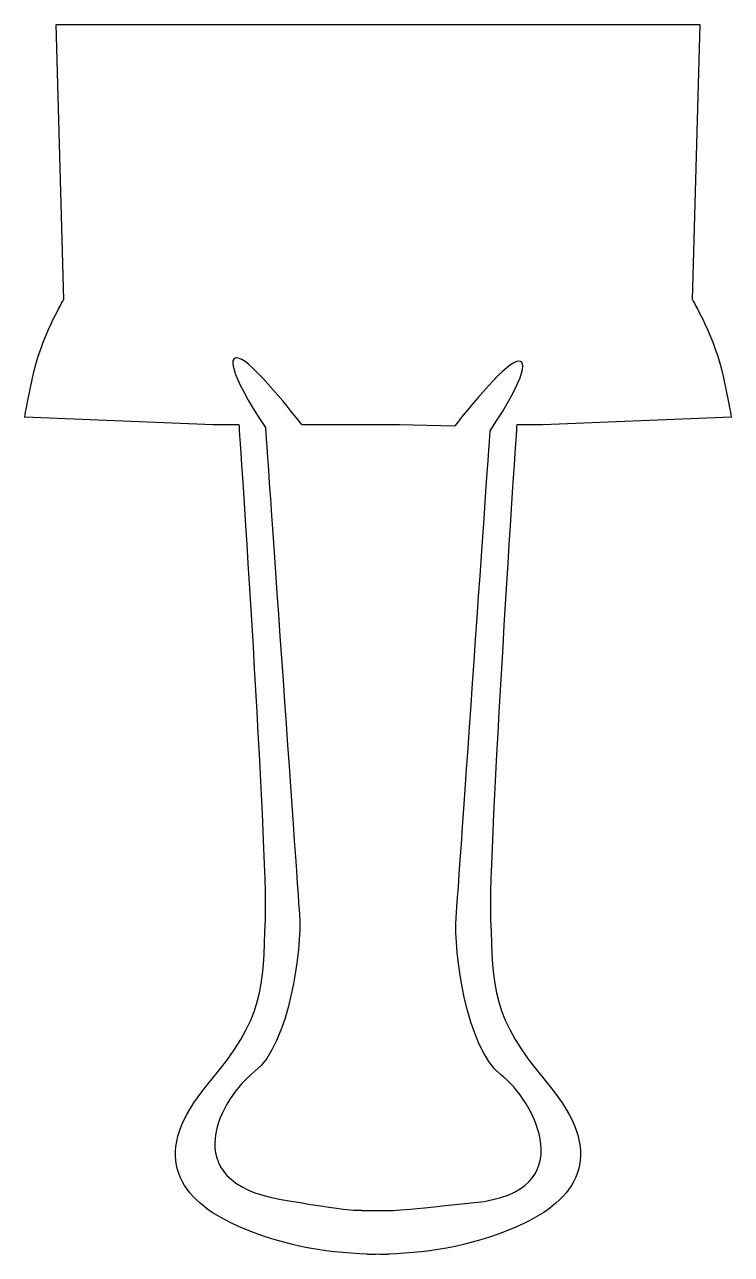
# Model space of a CAD drawing. Header units: centimetres. Extents: x -4.3 to 4.3, y -7.5 to 7.5.
import ezdxf

# ---------------------------------------------------------------- set-up
doc = ezdxf.new("R2010")
doc.units = ezdxf.units.CM
doc.header["$MEASUREMENT"] = 0
doc.layers.add('Camada 1', color=7, linetype='Continuous')

msp = doc.modelspace()

# ---------------------------------------------------------------- linework, layer by layer
at = {"layer": 'Camada 1'}
for points, knots in [([(1.37706, -3.42663), (1.34507, -2.59401), (1.69726, 2.62608), (1.69726, 2.62608), (1.69726, 2.62608), (1.69726, 2.62608), (2.01751, 2.62608), (2.01751, 2.62608), (2.01751, 2.62608), (2.01751, 2.62608), (4.32322, 2.72207), (4.32322, 2.72207), (4.32322, 2.72207), (4.32322, 2.72207), (4.32322, 2.72207), (4.22712, 3.20247), (4.22712, 3.20247), (4.13113, 3.68277), (3.84287, 4.16309), (3.84287, 4.16309), (3.84287, 4.16309), (3.84287, 4.16309), (3.93905, 7.52577), (3.93905, 7.52577), (3.93905, 7.52577), (3.93905, 7.52577), (0.19229, 7.52577), (0.19229, 7.52577), (0.19229, 7.52577), (0.19229, 7.52577), (-0.19207, 7.52577), (-0.19207, 7.52577), (-0.19207, 7.52577), (-0.19207, 7.52577), (-3.93897, 7.52577), (-3.93897, 7.52577), (-3.93897, 7.52577), (-3.93897, 7.52577), (-3.84277, 4.1631), (-3.84277, 4.1631), (-3.84277, 4.1631), (-3.84277, 4.1631), (-4.13106, 3.68291), (-4.22702, 3.20248), (-4.22702, 3.20248), (-4.32323, 2.72207), (-4.32323, 2.72207), (-4.32323, 2.72207), (-4.32323, 2.72207), (-4.32323, 2.72207), (-2.01752, 2.62608), (-2.01752, 2.62608), (-2.01752, 2.62608), (-2.01752, 2.62608), (-1.69713, 2.62608), (-1.69713, 2.62608), (-1.69713, 2.62608), (-1.69713, 2.62608), (-1.34497, -2.59402), (-1.37706, -3.42663), (-1.37706, -3.42663), (-1.40905, -4.25927), (-1.37706, -4.61165), (-2.08138, -5.44395), (-2.08138, -5.44395), (-2.78623, -6.27681), (-2.46585, -6.82127), (-1.7933, -7.14173), (-1.7933, -7.14173), (-1.21426, -7.41698), (-0.65956, -7.50265), (-0.12825, -7.52117), (-0.12825, -7.52117), (-0.12825, -7.52117), (-0.12825, -7.5258), (-0.12825, -7.5258), (-0.12825, -7.5258), (-0.0856, -7.5258), (-0.04292, -7.52548), (-0.00006, -7.52472), (-0.00006, -7.52472), (0.04291, -7.52549), (0.08545, -7.5258), (0.12824, -7.5258), (0.12824, -7.5258), (0.12824, -7.5258), (0.12824, -7.52117), (0.12824, -7.52117), (0.12824, -7.52117), (0.65944, -7.50265), (1.21438, -7.41698), (1.7935, -7.14173), (1.7935, -7.14173), (2.46581, -6.82137), (2.78622, -6.27681), (2.08145, -5.44395), (2.08145, -5.44395), (1.37706, -4.61165), (1.40895, -4.25925), (1.37706, -3.42663)], [0, 0, 0, 0, 0.03846154, 0.03846154, 0.03846154, 0.03846154, 0.07692308, 0.07692308, 0.07692308, 0.07692308, 0.11538462, 0.11538462, 0.11538462, 0.11538462, 0.15384615, 0.15384615, 0.15384615, 0.15384615, 0.19230769, 0.19230769, 0.19230769, 0.19230769, 0.23076923, 0.23076923, 0.23076923, 0.23076923, 0.26923077, 0.26923077, 0.26923077, 0.26923077, 0.30769231, 0.30769231, 0.30769231, 0.30769231, 0.34615385, 0.34615385, 0.34615385, 0.34615385, 0.38461538, 0.38461538, 0.38461538, 0.38461538, 0.42307692, 0.42307692, 0.42307692, 0.42307692, 0.46153846, 0.46153846, 0.46153846, 0.46153846, 0.5, 0.5, 0.5, 0.5, 0.53846154, 0.53846154, 0.53846154, 0.53846154, 0.57692308, 0.57692308, 0.57692308, 0.57692308, 0.61538462, 0.61538462, 0.61538462, 0.61538462, 0.65384615, 0.65384615, 0.65384615, 0.65384615, 0.69230769, 0.69230769, 0.69230769, 0.69230769, 0.73076923, 0.73076923, 0.73076923, 0.73076923, 0.76923077, 0.76923077, 0.76923077, 0.76923077, 0.80769231, 0.80769231, 0.80769231, 0.80769231, 0.84615385, 0.84615385, 0.84615385, 0.84615385, 0.88461538, 0.88461538, 0.88461538, 0.88461538, 0.92307692, 0.92307692, 0.92307692, 0.92307692, 1, 1, 1, 1]), ([(1.18016, -6.89191), (0.06431, -7.00383), (0.34723, -6.9879), (-0.19702, -6.9879), (-0.19702, -6.9879), (-0.19702, -6.9879), (-0.19702, -6.98478), (-0.19702, -6.98478), (-0.19702, -6.98478), (-0.30648, -6.99081), (-0.50544, -6.96925), (-1.18511, -6.85333), (-1.18511, -6.85333), (-2.49789, -6.62904), (-1.92145, -5.60455), (-1.50507, -5.28398), (-1.50507, -5.28398), (-1.08901, -4.96413), (-0.92873, -3.779), (-0.96061, -3.36266), (-0.96061, -3.36266), (-0.9927, -2.9465), (-1.37709, 2.59388), (-1.37709, 2.59388), (-1.37709, 2.59388), (-1.82535, 3.26658), (-1.85744, 3.52249), (-1.66538, 3.42644), (-1.66538, 3.42644), (-1.47308, 3.33045), (-0.92873, 2.62608), (-0.92873, 2.62608), (-0.92873, 2.62608), (-0.92873, 2.62608), (0.19218, 2.62608), (0.19218, 2.62608), (0.19218, 2.62608), (0.19218, 2.62608), (0.26415, 2.62743), (0.26415, 2.62743), (0.26415, 2.62743), (0.26415, 2.62743), (0.93659, 2.61142), (0.93659, 2.61142), (0.93659, 2.61142), (0.93659, 2.61142), (1.46801, 3.29172), (1.66052, 3.38792), (1.66052, 3.38792), (1.8525, 3.48412), (1.82049, 3.22785), (1.37202, 2.55551), (1.37202, 2.55551), (1.37202, 2.55551), (0.98798, -2.98468), (0.95567, -3.40103), (0.95567, -3.40103), (0.92379, -3.8174), (1.08399, -5.00231), (1.50024, -5.32257), (1.50024, -5.32257), (1.91658, -5.6426), (2.50543, -6.75877), (1.18016, -6.89191)], [0, 0, 0, 0, 0.05882353, 0.05882353, 0.05882353, 0.05882353, 0.11764706, 0.11764706, 0.11764706, 0.11764706, 0.17647059, 0.17647059, 0.17647059, 0.17647059, 0.23529412, 0.23529412, 0.23529412, 0.23529412, 0.29411765, 0.29411765, 0.29411765, 0.29411765, 0.35294118, 0.35294118, 0.35294118, 0.35294118, 0.41176471, 0.41176471, 0.41176471, 0.41176471, 0.47058824, 0.47058824, 0.47058824, 0.47058824, 0.52941176, 0.52941176, 0.52941176, 0.52941176, 0.58823529, 0.58823529, 0.58823529, 0.58823529, 0.64705882, 0.64705882, 0.64705882, 0.64705882, 0.70588235, 0.70588235, 0.70588235, 0.70588235, 0.76470588, 0.76470588, 0.76470588, 0.76470588, 0.82352941, 0.82352941, 0.82352941, 0.82352941, 0.88235294, 0.88235294, 0.88235294, 0.88235294, 1, 1, 1, 1])]:
    msp.add_open_spline(points, degree=3, knots=knots, dxfattribs=at)

doc.saveas('drawing.dxf')
